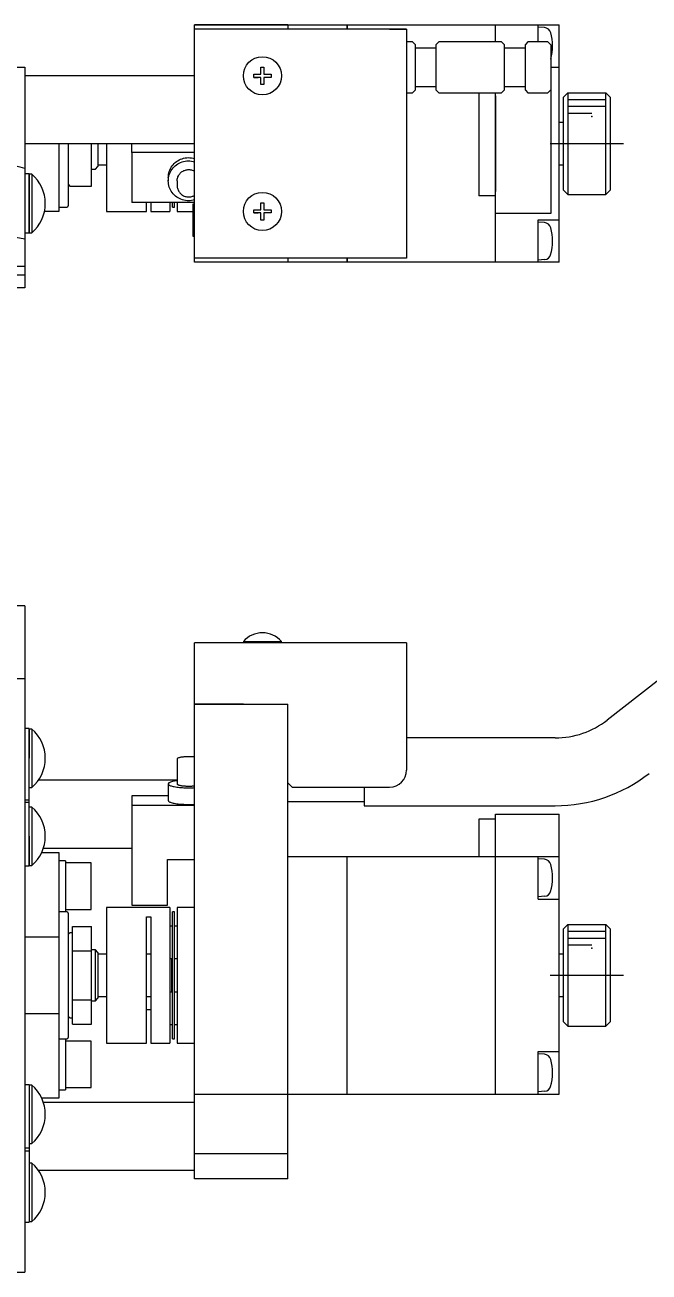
# Model space of a CAD drawing. Extents: x 60 to 444, y -31 to 289.
# Drawn here: x 200.9 to 274.5, y 141.7 to 288.8 of the extents above; entities that cross this region are included whole.
import ezdxf

# ---------------------------------------------------------------- set-up
doc = ezdxf.new("R2010")
doc.units = 0
doc.header["$LTSCALE"] = 10
doc.linetypes.add('CENTER', pattern=[2, 1.25, -0.25, 0.25, -0.25])
doc.layers.get('0').update_dxf_attribs({"linetype": 'CONTINUOUS'})

msp = doc.modelspace()

# ---------------------------------------------------------------- linework, layer by layer
at = {"color": 7, "linetype": 'CONTINUOUS'}
for p, q in [((220.92941, 288.767063), (263.92941, 288.767063)), ((220.92941, 260.767063), (220.92941, 288.767063)), ((231.92941, 288.767063), (220.92941, 288.767063)), ((227.42941, 288.767063), (225.42941, 288.767063)), ((229.42941, 288.767063), (225.42941, 288.767063)), ((229.42941, 288.767063), (227.42941, 288.767063)), ((231.92941, 288.767063), (231.92941, 288.267063)), ((238.91941, 288.267063), (238.91941, 288.767063)), ((238.92941, 288.767063), (238.92941, 288.267063)), ((256.41941, 286.767063), (256.41941, 288.767063)), ((261.42941, 286.767063), (261.42941, 288.767063)), ((262.19686, 288.44992), (261.42941, 288.517063)), ((263.92941, 260.767063), (263.92941, 288.767063)), ((245.92941, 288.267063), (220.92941, 288.267063)), ((221.42941, 288.267063), (220.92941, 288.267063)), ((221.42941, 288.267063), (220.92941, 288.267063)), ((231.92941, 288.267063), (221.42941, 288.267063)), ((232.42941, 288.267063), (231.92941, 288.267063)), ((243.92941, 288.267063), (232.42941, 288.267063)), ((243.92941, 288.267063), (245.92941, 288.267063)), ((245.92941, 288.267063), (245.92941, 287.267063)), ((245.92941, 287.267063), (245.92941, 262.267063)), ((246.62941, 286.767063), (245.92941, 286.767063)), ((246.92941, 286.467063), (246.62941, 286.767063)), ((246.92941, 286.467063), (246.92941, 281.067063)), ((249.42941, 286.017063), (246.92941, 286.017063)), ((249.72941, 286.767063), (249.42941, 286.467063)), ((249.42941, 281.067063), (249.42941, 286.467063)), ((257.12941, 286.767063), (249.72941, 286.767063)), ((257.42941, 286.467063), (257.12941, 286.767063)), ((257.42941, 286.467063), (257.42941, 281.067063)), ((259.92941, 286.017063), (257.42941, 286.017063)), ((260.22941, 286.767063), (259.92941, 286.467063)), ((259.92941, 281.067063), (259.92941, 286.467063)), ((262.588102, 286.767063), (260.22941, 286.767063)), ((262.92941, 286.420363), (262.588102, 286.767063)), ((262.92941, 286.420363), (262.92941, 266.517063)), ((130.92941, 283.767063), (200.92941, 283.767063)), ((200.92941, 283.767063), (200.92941, 257.767063)), ((220.92941, 282.767063), (200.92941, 282.767063)), ((227.917891, 282.947063), (228.74941, 282.947063)), ((227.917891, 282.587063), (227.917891, 282.947063)), ((228.74941, 282.587063), (227.917891, 282.587063)), ((227.917891, 282.587063), (228.414689, 282.587063)), ((228.74941, 283.778582), (229.10941, 283.778582)), ((228.74941, 282.947063), (228.74941, 283.778582)), ((228.74941, 281.755544), (228.74941, 282.587063)), ((229.10941, 283.778582), (229.10941, 282.947063)), ((229.10941, 282.947063), (229.940928, 282.947063)), ((229.10941, 282.587063), (229.10941, 281.755544)), ((229.940928, 282.587063), (229.10941, 282.587063)), ((229.940928, 282.587063), (229.44413, 282.587063)), ((229.940928, 282.947063), (229.940928, 282.587063)), ((262.92941, 283.767063), (263.92941, 283.767063)), ((229.10941, 281.755544), (228.74941, 281.755544)), ((246.62941, 280.767063), (246.92941, 281.067063)), ((246.92941, 281.517063), (249.42941, 281.517063)), ((249.42941, 281.067063), (249.72941, 280.767063)), ((257.12941, 280.767063), (257.42941, 281.067063)), ((257.42941, 281.517063), (259.92941, 281.517063)), ((259.92941, 281.067063), (260.22941, 280.767063)), ((262.588102, 280.767063), (262.92941, 281.113763)), ((245.92941, 280.767063), (246.62941, 280.767063)), ((249.72941, 280.767063), (257.12941, 280.767063)), ((254.42941, 280.767063), (254.42941, 280.420063)), ((254.42941, 280.420063), (254.42941, 269.114063)), ((256.41941, 280.420063), (256.41941, 280.767063)), ((256.41941, 269.114063), (256.41941, 280.420063)), ((256.41941, 280.420063), (256.41941, 269.114063)), ((256.42941, 280.420063), (256.41941, 280.420063)), ((260.22941, 280.767063), (262.588102, 280.767063)), ((264.92941, 280.767063), (264.42941, 280.267063)), ((264.42941, 269.267063), (264.42941, 280.267063)), ((264.92941, 280.767063), (269.42941, 280.767063)), ((269.92941, 280.267063), (269.42941, 280.767063)), ((269.92941, 280.267063), (269.92941, 274.767063)), ((264.42941, 277.267063), (263.92941, 277.267063)), ((200.92941, 274.767063), (220.92941, 274.767063)), ((204.92941, 274.767063), (204.92941, 266.767063)), ((206.02941, 274.767063), (206.02941, 267.417063)), ((208.77941, 269.767063), (208.77941, 274.767063)), ((209.52941, 274.767063), (209.52941, 272.067063)), ((210.52941, 274.767063), (210.52941, 266.767063)), ((213.529409, 273.704956), (213.529409, 274.767063)), ((213.529409, 273.704956), (213.529409, 267.815193)), ((220.92941, 273.704956), (213.529409, 273.704956)), ((269.92941, 274.767063), (269.92941, 269.267063)), ((209.52941, 272.267063), (210.52941, 272.267063)), ((218.176448, 271.980357), (218.27925, 272.133259)), ((218.27925, 272.133259), (218.393845, 272.277857)), ((218.393845, 272.277857), (218.519539, 272.413277)), ((218.519539, 272.413277), (218.655573, 272.5387)), ((218.519539, 272.031659), (218.655573, 272.157082)), ((218.655573, 272.5387), (218.801123, 272.653368)), ((218.655573, 272.157082), (218.801123, 272.27175)), ((218.801123, 272.653368), (218.955311, 272.756588)), ((218.801123, 272.27175), (218.955311, 272.37497)), ((218.955311, 272.756588), (219.117203, 272.847734)), ((218.955311, 272.37497), (219.117203, 272.466116)), ((219.117203, 272.847734), (219.28582, 272.926257)), ((219.117203, 272.466116), (219.28582, 272.544639)), ((219.28582, 272.926257), (219.460143, 272.99168)), ((219.28582, 272.544639), (219.460143, 272.610062)), ((219.460143, 272.99168), (219.639118, 273.043609)), ((219.460143, 272.610062), (219.639118, 272.661991)), ((219.639118, 273.043609), (219.821663, 273.08173)), ((219.639118, 272.661991), (219.821663, 272.700112)), ((219.821663, 273.08173), (220.006673, 273.105812)), ((219.821663, 272.700112), (220.006673, 272.724194)), ((220.006673, 273.105812), (220.19303, 273.115709)), ((220.006673, 272.724194), (220.19303, 272.734091)), ((220.19303, 273.115709), (220.379607, 273.111361)), ((220.19303, 272.734091), (220.379607, 272.729743)), ((220.379607, 273.111361), (220.565276, 273.092796)), ((220.379607, 272.729743), (220.565276, 272.711178)), ((220.565276, 273.092796), (220.748913, 273.060124)), ((220.565276, 272.711178), (220.748913, 272.678506)), ((220.748913, 273.060124), (220.92941, 273.013544)), ((220.748913, 272.678506), (220.92941, 272.631926)), ((263.92941, 272.267063), (264.42941, 272.267063)), ((201.42941, 271.203601), (200.92941, 271.203601)), ((201.42941, 264.203601), (201.42941, 271.203601)), ((201.42941, 271.153601), (201.42941, 267.703174)), ((201.72941, 271.153601), (201.42941, 271.153601)), ((201.72941, 271.153601), (201.72941, 264.253601)), ((208.779429, 271.767063), (209.22941, 271.767063)), ((209.22941, 271.767063), (209.52941, 272.067063)), ((217.829409, 270.760074), (217.836665, 270.943136)), ((217.829409, 270.760074), (217.829409, 270.378456)), ((217.836665, 270.943136), (217.85839, 271.125091)), ((217.836665, 270.561518), (217.85839, 270.743473)), ((217.85839, 271.125091), (217.894453, 271.304839)), ((217.85839, 270.743473), (217.894453, 270.923221)), ((217.894453, 271.304839), (217.944635, 271.481293)), ((217.894453, 270.923221), (217.944635, 271.099675)), ((217.944635, 271.481293), (218.008633, 271.653385)), ((217.944635, 271.099675), (218.008633, 271.271767)), ((218.008633, 271.653385), (218.08606, 271.820076)), ((218.008633, 271.271767), (218.08606, 271.438458)), ((218.08606, 271.820076), (218.176448, 271.980357)), ((218.08606, 271.438458), (218.176448, 271.598739)), ((218.176448, 271.598739), (218.27925, 271.751641)), ((218.27925, 271.751641), (218.393845, 271.896239)), ((218.393845, 271.896239), (218.519539, 272.031659)), ((218.894798, 270.577981), (218.913952, 270.676318)), ((218.913952, 270.676318), (218.940615, 270.772956)), ((218.940615, 270.772956), (218.974634, 270.867342)), ((218.974634, 270.867342), (219.015815, 270.958937)), ((219.015815, 270.958937), (219.063923, 271.047219)), ((219.063923, 271.047219), (219.118683, 271.131684)), ((219.118683, 271.131684), (219.179783, 271.21185)), ((219.179783, 271.21185), (219.246875, 271.287258)), ((219.246875, 271.287258), (219.319574, 271.35748)), ((219.319574, 271.35748), (219.397467, 271.422113)), ((219.397467, 271.422113), (219.480109, 271.480789)), ((219.480109, 271.480789), (219.567027, 271.533173)), ((219.567027, 271.533173), (219.657726, 271.578966)), ((219.657726, 271.578966), (219.751688, 271.617907)), ((219.751688, 271.617907), (219.848377, 271.649773)), ((219.848377, 271.649773), (219.947241, 271.674383)), ((219.947241, 271.674383), (220.047716, 271.691596)), ((220.047716, 271.691596), (220.149227, 271.701313)), ((220.149227, 271.701313), (220.251196, 271.70348)), ((220.251196, 271.70348), (220.353041, 271.698084)), ((220.353041, 271.698084), (220.45418, 271.685156)), ((220.45418, 271.685156), (220.554036, 271.664769)), ((220.554036, 271.664769), (220.652039, 271.63704)), ((220.652039, 271.63704), (220.74763, 271.602127)), ((220.74763, 271.602127), (220.840263, 271.56023)), ((220.840263, 271.56023), (220.92941, 271.511587)), ((206.02941, 269.967063), (206.22941, 269.767063)), ((206.22941, 269.767063), (206.52941, 269.767063)), ((206.52941, 269.767063), (208.77941, 269.767063)), ((217.829409, 270.378456), (217.836665, 270.561518)), ((217.836807, 270.193614), (217.829409, 270.378456)), ((217.858957, 270.009911), (217.836807, 270.193614)), ((217.895721, 269.828481), (217.858957, 270.009911)), ((217.946873, 269.650441), (217.895721, 269.828481)), ((218.012098, 269.47689), (217.946873, 269.650441)), ((218.090993, 269.308898), (218.012098, 269.47689)), ((218.183072, 269.147499), (218.090993, 269.308898)), ((218.879409, 270.378456), (218.883261, 270.478504)), ((218.879409, 270.378456), (218.879409, 269.806029)), ((218.879409, 269.806029), (218.88357, 269.702055)), ((218.883261, 270.478504), (218.894798, 270.577981)), ((218.88357, 269.702055), (218.896029, 269.598723)), ((218.896029, 269.598723), (218.916709, 269.496668)), ((218.916709, 269.496668), (218.945482, 269.396521)), ((218.945482, 269.396521), (218.982171, 269.298898)), ((218.982171, 269.298898), (219.02655, 269.204403)), ((219.02655, 269.204403), (219.078344, 269.113616)), ((264.42941, 269.267063), (264.92941, 268.767063)), ((269.42941, 268.767063), (269.92941, 269.267063)), ((220.92941, 267.815193), (213.529409, 267.815193)), ((215.27941, 266.767063), (215.27941, 267.815193)), ((215.77941, 267.815193), (215.77941, 266.767063)), ((218.02941, 267.815193), (218.02941, 266.767063)), ((218.287768, 268.99369), (218.183072, 269.147499)), ((218.404434, 268.848418), (218.287768, 268.99369)), ((218.32941, 267.267063), (218.32941, 267.815193)), ((218.532352, 268.71258), (218.404434, 268.848418)), ((218.670733, 268.587012), (218.532352, 268.71258)), ((218.57941, 267.267063), (218.57941, 267.815193)), ((218.818724, 268.472489), (218.670733, 268.587012)), ((218.975412, 268.369717), (218.818724, 268.472489)), ((218.87941, 267.815193), (218.87941, 266.767063)), ((219.139831, 268.279329), (218.975412, 268.369717)), ((219.078344, 269.113616), (219.137236, 269.027098)), ((219.137236, 269.027098), (219.202861, 268.945383)), ((219.310968, 268.201884), (219.139831, 268.279329)), ((219.202861, 268.945383), (219.274814, 268.868974)), ((219.274814, 268.868974), (219.352654, 268.798342)), ((219.487768, 268.137857), (219.310968, 268.201884)), ((219.352654, 268.798342), (219.435898, 268.733923)), ((219.435898, 268.733923), (219.524036, 268.676113)), ((219.66914, 268.087645), (219.487768, 268.137857)), ((219.524036, 268.676113), (219.616521, 268.62527)), ((219.616521, 268.62527), (219.712786, 268.581707)), ((219.853966, 268.051556), (219.66914, 268.087645)), ((219.712786, 268.581707), (219.812236, 268.545692)), ((219.812236, 268.545692), (219.914257, 268.517448)), ((220.041107, 268.029813), (219.853966, 268.051556)), ((219.914257, 268.517448), (220.018222, 268.497148)), ((220.018222, 268.497148), (220.123489, 268.484918)), ((220.229409, 268.022551), (220.041107, 268.029813)), ((220.123489, 268.484918), (220.229409, 268.480833)), ((220.229409, 268.480833), (220.321326, 268.483908)), ((220.406828, 268.028997), (220.229409, 268.022551)), ((220.321326, 268.483908), (220.412817, 268.493119)), ((220.583277, 268.0483), (220.406828, 268.028997)), ((220.412817, 268.493119), (220.503457, 268.508424)), ((220.503457, 268.508424), (220.592825, 268.529752)), ((220.757789, 268.080355), (220.583277, 268.0483)), ((220.592825, 268.529752), (220.680506, 268.557003)), ((220.680506, 268.557003), (220.766093, 268.590051)), ((220.92941, 268.124986), (220.757789, 268.080355)), ((220.766093, 268.590051), (220.84919, 268.628743)), ((220.84919, 268.628743), (220.92941, 268.672899)), ((228.74941, 267.778582), (229.10941, 267.778582)), ((228.74941, 266.947063), (228.74941, 267.778582)), ((229.10941, 267.778582), (229.10941, 266.947063)), ((254.42941, 269.114063), (254.42941, 268.614063)), ((256.41941, 268.614063), (254.42941, 268.614063)), ((256.41941, 268.614063), (256.41941, 269.114063)), ((256.42941, 269.114063), (256.41941, 269.114063)), ((256.41941, 261.921831), (256.41941, 268.614063)), ((264.92941, 268.767063), (269.42941, 268.767063)), ((201.42941, 267.703174), (201.42941, 264.253601)), ((204.92941, 266.767063), (203.23131, 266.767063)), ((204.92941, 267.267063), (205.87941, 267.267063)), ((210.52941, 266.767063), (215.27941, 266.767063)), ((215.77941, 266.767063), (218.02941, 266.767063)), ((218.32941, 267.267063), (218.57941, 267.267063)), ((218.87941, 266.767063), (220.729409, 266.767063)), ((220.729409, 267.642743), (220.729409, 263.842743)), ((220.92941, 267.642743), (220.729409, 267.642743)), ((227.917891, 266.947063), (228.74941, 266.947063)), ((227.917891, 266.587063), (227.917891, 266.947063)), ((228.74941, 266.587063), (227.917891, 266.587063)), ((227.917891, 266.587063), (228.414689, 266.587063)), ((228.74941, 265.755544), (228.74941, 266.587063)), ((229.10941, 266.947063), (229.940928, 266.947063)), ((229.10941, 266.587063), (229.10941, 265.755544)), ((229.940928, 266.587063), (229.10941, 266.587063)), ((229.940928, 266.587063), (229.44413, 266.587063)), ((229.940928, 266.947063), (229.940928, 266.587063)), ((262.92941, 266.517063), (256.42941, 266.517063)), ((200.92941, 263.503793), (193.12941, 264.879144)), ((229.10941, 265.755544), (228.74941, 265.755544)), ((261.42941, 265.767063), (263.92941, 265.767063)), ((261.42941, 260.767063), (261.42941, 265.767063)), ((262.19686, 265.44992), (261.42941, 265.517063)), ((201.42941, 264.203601), (200.92941, 264.203601)), ((201.42941, 264.253601), (201.72941, 264.253601)), ((220.729409, 263.842743), (220.92941, 263.842743)), ((245.92941, 262.267063), (245.92941, 261.267063)), ((256.41941, 260.767063), (256.41941, 261.921831)), ((245.92941, 261.267063), (220.92941, 261.267063)), ((263.92941, 260.767063), (220.92941, 260.767063)), ((231.92941, 261.267063), (231.92941, 260.767063)), ((238.91941, 260.767063), (238.91941, 261.267063)), ((238.92941, 261.267063), (238.92941, 260.767063)), ((262.211399, 261.085478), (261.42941, 261.017063)), ((200.92941, 260.267063), (130.92941, 260.267063)), ((200.92941, 259.267063), (130.92941, 259.267063)), ((200.92941, 257.767063), (130.92941, 257.767063)), ((289.572724, 222.362819), (269.59577, 206.784609)), ((200.92941, 220.270361), (130.92941, 220.270361)), ((200.92941, 220.270361), (200.92941, 141.670361)), ((227.91789, 216.888949), (227.915508, 216.893835)), ((227.91789, 216.888949), (227.915508, 216.893835)), ((229.943312, 216.893835), (229.940928, 216.888949)), ((245.92941, 215.870361), (220.92941, 215.870361)), ((226.67941, 215.870361), (220.92941, 215.870361)), ((220.92941, 152.670361), (220.92941, 215.870361)), ((226.67941, 216.054675), (226.67941, 215.870361)), ((231.17941, 215.870361), (231.17941, 216.054675)), ((245.92941, 215.870361), (231.17941, 215.870361)), ((245.92941, 215.870361), (245.92941, 214.870361)), ((245.92941, 214.870361), (245.92941, 200.870361)), ((130.92941, 211.670361), (200.92941, 211.670361)), ((220.92941, 208.670361), (231.92941, 208.670361)), ((226.67941, 208.670361), (220.92941, 208.670361)), ((231.92941, 189.515595), (231.92941, 208.670361)), ((201.42941, 205.770363), (200.92941, 205.770363)), ((201.42941, 202.270363), (201.42941, 205.770363)), ((201.42941, 205.720363), (201.42941, 202.270363)), ((201.72941, 205.720363), (201.42941, 205.720363)), ((263.446388, 204.670361), (245.92941, 204.670361)), ((201.42941, 198.370363), (201.42941, 202.270363)), ((218.88326, 202.212116), (218.879408, 202.192669)), ((218.879408, 202.192669), (218.879408, 199.247787)), ((218.894797, 202.231453), (218.88326, 202.212116)), ((218.913951, 202.250567), (218.894797, 202.231453)), ((218.940614, 202.269352), (218.913951, 202.250567)), ((218.974633, 202.287699), (218.940614, 202.269352)), ((219.015814, 202.305503), (218.974633, 202.287699)), ((219.063922, 202.322663), (219.015814, 202.305503)), ((219.118682, 202.339082), (219.063922, 202.322663)), ((219.179782, 202.354664), (219.118682, 202.339082)), ((219.246874, 202.369322), (219.179782, 202.354664)), ((219.319573, 202.382972), (219.246874, 202.369322)), ((219.397466, 202.395535), (219.319573, 202.382972)), ((219.480108, 202.406941), (219.397466, 202.395535)), ((219.567026, 202.417123), (219.480108, 202.406941)), ((219.657725, 202.426024), (219.567026, 202.417123)), ((219.751687, 202.433594), (219.657725, 202.426024)), ((219.848376, 202.439788), (219.751687, 202.433594)), ((219.94724, 202.444572), (219.848376, 202.439788)), ((220.047715, 202.447917), (219.94724, 202.444572)), ((220.149226, 202.449806), (220.047715, 202.447917)), ((220.251195, 202.450228), (220.149226, 202.449806)), ((220.35304, 202.449179), (220.251195, 202.450228)), ((220.454179, 202.446666), (220.35304, 202.449179)), ((220.554035, 202.442703), (220.454179, 202.446666)), ((220.652038, 202.437313), (220.554035, 202.442703)), ((220.747629, 202.430526), (220.652038, 202.437313)), ((220.840262, 202.422382), (220.747629, 202.430526)), ((220.929409, 202.412927), (220.840262, 202.422382)), ((201.42941, 198.820363), (201.72941, 198.820363)), ((218.879408, 199.670361), (202.506654, 199.670361)), ((217.837299, 199.284893), (217.829408, 199.247787)), ((217.829408, 199.247787), (217.829408, 197.284533)), ((217.829408, 199.247787), (217.836806, 199.211857)), ((217.836806, 199.211857), (217.858956, 199.176149)), ((217.860921, 199.321754), (217.837299, 199.284893)), ((217.858956, 199.176149), (217.89572, 199.140883)), ((217.900119, 199.358129), (217.860921, 199.321754)), ((217.89572, 199.140883), (217.946872, 199.106275)), ((217.954635, 199.393779), (217.900119, 199.358129)), ((217.946872, 199.106275), (218.012097, 199.07254)), ((218.02411, 199.428468), (217.954635, 199.393779)), ((218.012097, 199.07254), (218.090992, 199.039886)), ((218.108087, 199.461969), (218.02411, 199.428468)), ((218.090992, 199.039886), (218.183071, 199.008513)), ((218.206015, 199.494062), (218.108087, 199.461969)), ((218.183071, 199.008513), (218.287767, 198.978616)), ((218.317249, 199.524535), (218.206015, 199.494062)), ((218.287767, 198.978616), (218.404433, 198.950378)), ((218.441057, 199.553189), (218.317249, 199.524535)), ((218.404433, 198.950378), (218.532351, 198.923973)), ((218.576626, 199.579834), (218.441057, 199.553189)), ((218.532351, 198.923973), (218.670732, 198.899565)), ((218.723064, 199.604295), (218.576626, 199.579834)), ((218.670732, 198.899565), (218.818723, 198.877304)), ((218.879408, 199.626412), (218.723064, 199.604295)), ((218.818723, 198.877304), (218.975411, 198.857328)), ((218.879408, 199.247787), (218.883569, 199.227576)), ((218.883569, 199.227576), (218.896028, 199.207491)), ((218.896028, 199.207491), (218.916708, 199.187653)), ((218.916708, 199.187653), (218.945481, 199.168187)), ((218.945481, 199.168187), (218.98217, 199.149211)), ((218.975411, 198.857328), (219.13983, 198.839758)), ((218.98217, 199.149211), (219.026549, 199.130843)), ((219.026549, 199.130843), (219.078343, 199.113195)), ((219.078343, 199.113195), (219.137235, 199.096378)), ((219.137235, 199.096378), (219.20286, 199.080494)), ((219.13983, 198.839758), (219.310967, 198.824704)), ((219.20286, 199.080494), (219.274813, 199.065642)), ((219.274813, 199.065642), (219.352653, 199.051912)), ((219.310967, 198.824704), (219.487767, 198.812259)), ((219.352653, 199.051912), (219.435897, 199.03939)), ((219.435897, 199.03939), (219.524035, 199.028154)), ((219.487767, 198.812259), (219.669139, 198.802498)), ((219.524035, 199.028154), (219.61652, 199.018271)), ((219.61652, 199.018271), (219.712785, 199.009803)), ((219.669139, 198.802498), (219.853965, 198.795483)), ((219.712785, 199.009803), (219.812235, 199.002802)), ((219.812235, 199.002802), (219.914256, 198.997312)), ((219.853965, 198.795483), (220.041106, 198.791257)), ((219.914256, 198.997312), (220.018221, 198.993366)), ((220.018221, 198.993366), (220.123488, 198.990989)), ((220.041106, 198.791257), (220.229408, 198.789845)), ((220.123488, 198.990989), (220.229408, 198.990195)), ((220.229408, 198.990195), (220.321325, 198.990793)), ((220.229408, 198.789845), (220.406827, 198.791098)), ((220.321325, 198.990793), (220.412816, 198.992583)), ((220.406827, 198.791098), (220.583276, 198.794851)), ((220.412816, 198.992583), (220.503456, 198.995558)), ((220.503456, 198.995558), (220.592824, 198.999704)), ((220.583276, 198.794851), (220.757788, 198.801081)), ((220.592824, 198.999704), (220.680505, 199.005001)), ((220.680505, 199.005001), (220.766092, 199.011425)), ((220.757788, 198.801081), (220.929409, 198.809757)), ((220.766092, 199.011425), (220.849189, 199.018946)), ((220.849189, 199.018946), (220.929409, 199.027529)), ((231.92941, 199.370361), (232.42941, 198.870361)), ((232.42941, 198.870361), (243.92941, 198.870361)), ((240.92941, 198.870361), (240.92941, 196.670361)), ((201.42941, 197.370363), (201.42941, 198.370363)), ((213.529408, 197.856959), (213.529408, 196.712105)), ((217.829408, 197.856959), (213.529408, 197.856959)), ((217.829408, 197.284533), (217.836806, 197.248603)), ((217.836806, 197.248603), (217.858956, 197.212895)), ((217.858956, 197.212895), (217.89572, 197.177629)), ((217.89572, 197.177629), (217.946872, 197.143021)), ((217.946872, 197.143021), (218.012097, 197.109286)), ((231.92941, 197.170361), (240.92941, 197.170361)), ((201.729408, 196.520363), (201.429408, 196.520363)), ((201.42941, 196.070363), (201.42941, 197.070363)), ((201.42941, 193.070363), (201.42941, 196.070363)), ((220.92941, 196.712105), (213.529408, 196.712105)), ((213.529408, 196.712105), (213.529408, 184.932579)), ((218.012097, 197.109286), (218.090992, 197.076632)), ((218.090992, 197.076632), (218.183071, 197.045259)), ((218.183071, 197.045259), (218.287767, 197.015362)), ((218.287767, 197.015362), (218.404433, 196.987124)), ((218.404433, 196.987124), (218.532351, 196.960719)), ((218.532351, 196.960719), (218.670732, 196.936311)), ((218.670732, 196.936311), (218.818723, 196.91405)), ((218.818723, 196.91405), (218.975411, 196.894074)), ((218.975411, 196.894074), (219.13983, 196.876504)), ((219.13983, 196.876504), (219.310967, 196.86145)), ((219.310967, 196.86145), (219.487767, 196.849005)), ((219.487767, 196.849005), (219.669139, 196.839244)), ((219.669139, 196.839244), (219.853965, 196.832229)), ((219.853965, 196.832229), (220.041106, 196.828003)), ((220.041106, 196.828003), (220.229408, 196.826591)), ((220.229408, 196.826591), (220.406827, 196.827844)), ((220.406827, 196.827844), (220.583276, 196.831597)), ((220.583276, 196.831597), (220.757788, 196.837827)), ((220.757788, 196.837827), (220.929409, 196.846503)), ((240.92941, 196.670361), (263.446388, 196.670361)), ((256.42941, 195.670361), (263.92941, 195.670361)), ((256.42941, 190.670361), (256.42941, 195.670361)), ((263.92941, 162.670361), (263.92941, 195.670361)), ((256.41941, 195.070361), (254.42941, 195.070361)), ((254.42941, 195.070361), (254.42941, 190.670361)), ((201.429408, 193.070363), (201.429408, 189.620363)), ((201.42941, 189.570363), (201.42941, 193.070363)), ((203.107104, 191.670361), (213.529408, 191.670361)), ((202.910628, 191.170361), (204.92941, 191.170361)), ((204.92941, 191.170361), (204.92941, 181.170361)), ((205.72941, 190.170361), (204.92941, 190.170361)), ((205.72941, 190.170361), (205.72941, 184.170361)), ((208.72941, 189.920361), (205.72941, 189.920361)), ((208.72941, 184.420361), (208.72941, 189.920361)), ((217.729408, 190.331529), (220.92941, 190.331529)), ((217.729408, 184.932579), (217.729408, 190.331529)), ((231.92941, 190.670361), (263.92941, 190.670361)), ((261.42941, 185.670361), (261.42941, 190.670361)), ((262.19686, 190.353218), (261.42941, 190.420361)), ((200.92941, 189.570363), (201.42941, 189.570363)), ((201.429408, 189.620363), (201.729408, 189.620363)), ((231.92941, 152.670361), (231.92941, 189.515595)), ((231.92941, 163.825129), (231.92941, 189.515595)), ((262.211399, 185.988776), (261.42941, 185.920361)), ((261.42941, 185.670361), (263.92941, 185.670361)), ((205.87941, 184.170361), (204.92941, 184.170361)), ((205.72941, 184.420361), (208.72941, 184.420361)), ((206.02941, 184.020361), (206.02941, 176.670361)), ((210.52941, 184.670361), (210.52941, 168.670361)), ((218.02941, 184.670361), (210.52941, 184.670361)), ((213.529408, 184.932579), (217.729408, 184.932579)), ((218.02941, 184.670361), (218.02941, 168.670361)), ((218.32941, 169.170361), (218.32941, 184.170361)), ((218.57941, 184.170361), (218.32941, 184.170361)), ((218.57941, 169.170361), (218.57941, 184.170361)), ((218.87941, 184.670361), (218.87941, 168.670361)), ((220.92941, 184.670361), (218.87941, 184.670361)), ((206.52941, 181.000489), (206.52941, 182.443865)), ((206.52941, 182.443865), (208.77941, 182.443865)), ((208.77941, 179.557113), (208.77941, 182.443865)), ((215.27941, 183.561801), (215.77941, 183.561801)), ((215.27941, 168.670361), (215.27941, 183.561801)), ((215.77941, 183.561801), (215.77941, 168.670361)), ((218.32941, 182.459449), (218.02941, 182.459449)), ((218.87941, 182.459449), (218.57941, 182.459449)), ((264.925752, 182.666707), (264.42941, 182.170361)), ((264.92941, 182.670361), (269.42941, 182.670361)), ((264.92941, 182.670361), (269.42941, 182.670361)), ((264.92941, 182.666707), (269.42941, 182.666707)), ((269.92941, 182.170361), (269.433064, 182.666707)), ((204.92941, 181.170361), (200.92941, 181.170361)), ((204.92941, 181.170361), (204.92941, 172.170361)), ((206.22941, 181.670361), (206.02941, 181.470361)), ((206.52941, 181.670361), (206.22941, 181.670361)), ((206.52941, 179.557113), (206.52941, 181.000489)), ((264.42941, 171.170361), (264.42941, 182.170361)), ((269.92941, 182.170361), (269.92941, 171.170361)), ((206.52941, 179.557113), (208.77941, 179.557113)), ((206.52941, 176.670361), (206.52941, 179.557113)), ((208.77941, 173.783611), (208.77941, 179.557113)), ((209.22941, 179.670361), (208.779428, 179.670361)), ((209.52941, 179.370361), (209.22941, 179.670361)), ((209.52941, 179.370361), (209.52941, 176.670361)), ((210.52941, 179.170361), (209.52941, 179.170361)), ((215.77941, 179.170361), (215.27941, 179.170361)), ((218.02941, 178.659449), (218.32941, 178.659449)), ((218.22941, 176.670361), (218.22941, 178.659449)), ((218.57941, 178.659449), (218.87941, 178.659449)), ((264.42941, 179.170361), (263.92941, 179.170361)), ((206.02941, 176.670361), (206.02941, 169.320361)), ((206.52941, 173.783611), (206.52941, 176.670361)), ((209.52941, 176.670361), (209.52941, 173.970361)), ((218.22941, 174.681275), (218.22941, 176.670361)), ((206.52941, 173.783611), (208.77941, 173.783611)), ((206.52941, 172.340235), (206.52941, 173.783611)), ((208.77941, 170.896859), (208.77941, 173.783611)), ((208.779428, 173.670361), (209.22941, 173.670361)), ((209.22941, 173.670361), (209.52941, 173.970361)), ((209.52941, 174.170361), (210.52941, 174.170361)), ((215.27941, 174.170361), (215.77941, 174.170361)), ((218.32941, 174.681275), (218.02941, 174.681275)), ((218.87941, 174.681275), (218.57941, 174.681275)), ((263.92941, 174.170361), (264.42941, 174.170361)), ((200.92941, 172.170361), (204.92941, 172.170361)), ((204.92941, 172.170361), (204.92941, 162.170361)), ((206.52941, 170.896859), (206.52941, 172.340235)), ((215.77941, 172.607349), (215.27941, 172.607349)), ((206.02941, 171.870361), (206.22941, 171.670361)), ((206.22941, 171.670361), (206.52941, 171.670361)), ((206.52941, 170.896859), (208.77941, 170.896859)), ((218.02941, 170.881275), (218.32941, 170.881275)), ((218.57941, 170.881275), (218.87941, 170.881275)), ((264.42941, 171.170361), (264.925754, 170.674017)), ((264.92941, 170.674017), (269.433062, 170.674017)), ((264.92941, 170.670361), (269.42941, 170.670361)), ((264.92941, 170.670361), (269.42941, 170.670361)), ((269.433062, 170.674017), (269.92941, 171.170361)), ((204.92941, 169.170361), (205.87941, 169.170361)), ((205.72941, 169.170361), (205.72941, 163.170361)), ((218.32941, 169.170361), (218.57941, 169.170361)), ((208.72941, 168.920361), (205.72941, 168.920361)), ((208.72941, 163.420361), (208.72941, 168.920361)), ((210.52941, 168.670361), (215.27941, 168.670361)), ((215.77941, 168.670361), (218.02941, 168.670361)), ((218.87941, 168.670361), (220.92941, 168.670361)), ((261.42941, 167.670361), (263.92941, 167.670361)), ((261.42941, 162.670361), (261.42941, 167.670361)), ((262.19686, 167.353218), (261.42941, 167.420361)), ((201.42941, 163.770361), (200.92941, 163.770361)), ((201.42941, 163.770361), (201.42941, 160.270361)), ((201.42941, 163.720361), (201.42941, 160.270361)), ((201.72941, 163.720361), (201.42941, 163.720361)), ((205.72941, 163.420361), (208.72941, 163.420361)), ((204.92941, 162.170361), (202.91063, 162.170361)), ((204.92941, 163.170361), (205.72941, 163.170361)), ((220.92941, 162.670361), (263.92941, 162.670361)), ((262.211399, 162.988776), (261.42941, 162.920361)), ((220.92941, 161.670361), (203.107106, 161.670361)), ((201.42941, 160.270361), (201.42941, 157.270361)), ((201.42941, 157.270361), (201.42941, 156.270361)), ((201.42941, 156.820361), (201.72941, 156.820361)), ((201.42941, 155.970361), (201.42941, 154.970361)), ((201.42941, 154.970361), (201.42941, 151.070361)), ((201.72941, 154.520361), (201.42941, 154.520361)), ((220.92941, 155.670361), (231.92941, 155.670361)), ((202.506654, 153.670361), (220.92941, 153.670361)), ((231.92941, 152.670361), (220.92941, 152.670361)), ((201.42941, 151.070361), (201.42941, 147.570361)), ((201.42941, 151.070361), (201.42941, 147.620361)), ((200.92941, 147.570361), (201.42941, 147.570361)), ((201.42941, 147.620361), (201.72941, 147.620361)), ((130.92941, 141.670361), (200.92941, 141.670361))]:
    msp.add_line(p, q, dxfattribs=at)
at = {"color": 4, "linetype": 'CONTINUOUS'}
for p, q in [((264.92941, 280.770717), (264.92941, 268.770717)), ((264.92941, 279.970717), (269.42941, 279.970717)), ((269.42941, 268.770717), (269.42941, 280.770717)), ((264.92941, 279.170717), (269.42941, 279.170717)), ((264.92941, 278.374371), (267.755525, 278.374371)), ((226.67941, 216.054675), (228.92941, 216.054675)), ((228.92941, 216.054675), (231.17941, 216.054675)), ((201.72941, 205.720363), (201.72941, 202.270363)), ((201.72941, 202.270363), (201.72941, 198.820363)), ((200.92941, 197.370363), (201.42941, 197.370363)), ((201.42941, 197.070363), (201.42941, 197.370363)), ((201.42941, 197.070363), (200.92941, 197.070363)), ((201.729408, 196.520363), (201.729408, 193.070363)), ((201.729408, 193.070363), (201.729408, 189.620363)), ((238.91941, 162.670361), (238.91941, 190.670361)), ((256.41941, 163.825129), (256.41941, 190.670361)), ((264.92941, 182.670361), (264.92941, 170.670361)), ((269.42941, 170.670361), (269.42941, 182.670361)), ((264.92941, 181.870361), (269.42941, 181.870361)), ((264.92941, 181.070361), (269.42941, 181.070361)), ((209.22941, 176.670361), (209.22941, 179.670361)), ((264.92941, 180.274015), (267.755525, 180.274015)), ((209.22941, 173.670361), (209.22941, 176.670361)), ((201.72941, 163.720361), (201.72941, 160.270361)), ((256.42941, 163.829023), (256.41941, 163.829023)), ((256.41941, 162.670361), (256.41941, 163.825129)), ((201.72941, 160.270361), (201.72941, 156.820361)), ((201.42941, 156.270361), (200.92941, 156.270361)), ((200.92941, 155.970361), (201.42941, 155.970361)), ((201.42941, 156.270361), (201.42941, 155.970361)), ((201.72941, 154.520361), (201.72941, 151.070361)), ((201.72941, 151.070361), (201.72941, 147.620361))]:
    msp.add_line(p, q, dxfattribs=at)
at = {"color": 4, "linetype": 'CENTER'}
for p, q in [((262.83941, 274.770717), (271.51941, 274.770717)), ((262.83941, 176.670361), (271.51941, 176.670361))]:
    msp.add_line(p, q, dxfattribs=at)
at = {"color": 7, "linetype": 'CONTINUOUS'}
for centre in [(228.92941, 282.767063), (228.92941, 266.767063)]:
    msp.add_circle(centre, 2.25, dxfattribs=at)
for centre, radius, start, end in [((262.125306, 287.632059), 0.820985, 15.281572, 85), ((257.12941, 286.267063), 6, 345.164888, 15.281572), ((165.92941, 135.767063), 140.5, 75.575128, 79.335755), ((198.809878, 267.703601), 4.519531, 310.239266, 49.760734), ((205.87941, 267.417063), 0.15, 270, 0), ((262.125306, 264.632059), 0.820985, 15.281572, 85), ((257.12941, 263.267063), 6, 344.557284, 15.281572), ((262.141675, 261.882434), 0.8, 275, 344.557284), ((228.92941, 214.070361), 3, 41.409635, 138.590378), ((263.446388, 214.670363), 10, 270, 307.947431), ((198.809878, 202.270363), 4.519532, 310.239266, 49.760729), ((243.92941, 200.870361), 2, 270, 0), ((263.446388, 214.670363), 18, 270, 307.947431), ((198.809878, 193.070363), 4.519532, 310.239266, 49.760763), ((262.125306, 189.535357), 0.820985, 15.281572, 85), ((257.12941, 188.170361), 6, 344.557284, 15.281572), ((262.141675, 186.785732), 0.8, 275, 344.557284), ((205.87941, 184.020361), 0.15, 0, 90), ((205.87941, 169.320361), 0.15, 270, 0), ((262.125306, 166.535357), 0.820985, 15.281572, 85), ((257.12941, 165.170361), 6, 344.557284, 15.281572), ((198.809878, 160.270361), 4.519532, 310.239271, 49.760734), ((262.141675, 163.785732), 0.8, 275, 344.557284), ((198.809878, 151.070361), 4.519532, 310.239271, 49.760734)]:
    msp.add_arc(centre, radius, start, end, dxfattribs=at)
at = {"color": 7}
for p in [(267.755525, 277.957524), (267.755525, 179.857168)]:
    msp.add_point(p, dxfattribs=at)

doc.saveas('drawing.dxf')
